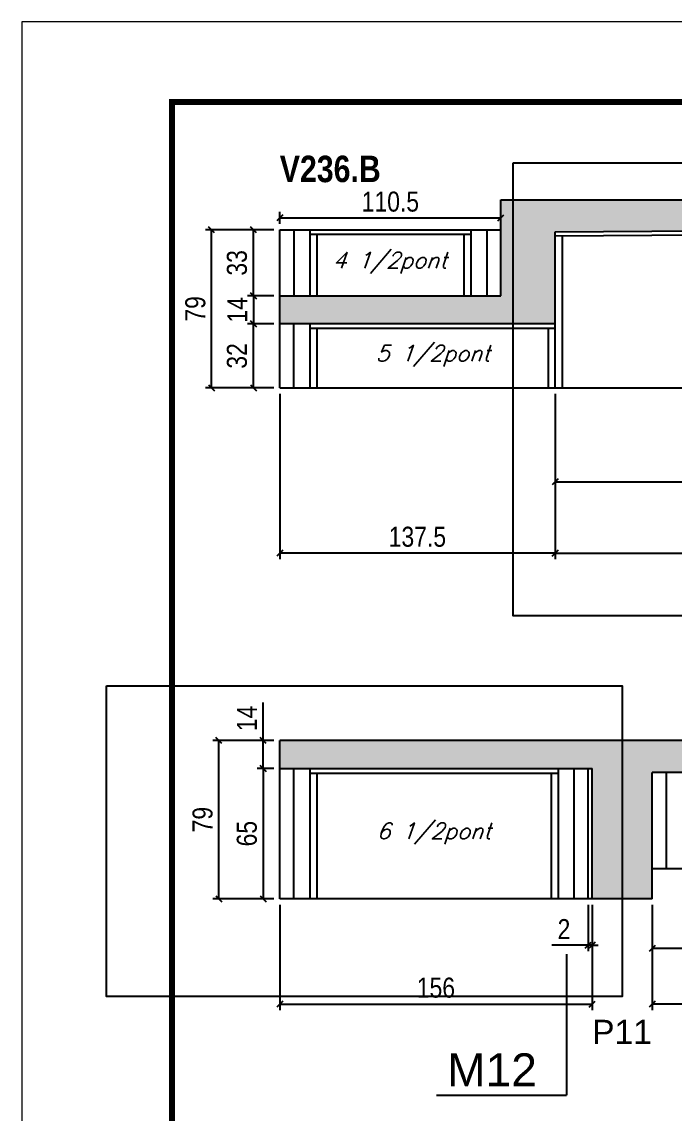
# Model space of a CAD drawing. Extents: x 2603 to 22413, y 1253 to 30260.
# Drawn here: x 5773 to 6099, y 16690 to 17235 of the extents above; entities that cross this region are included whole.
import ezdxf

# ---------------------------------------------------------------- set-up
doc = ezdxf.new("R2010")
doc.units = 0
doc.linetypes.add('DASHED', pattern=[0.75, 0.5, -0.25])
for name, color, linetype in [('5', 5, 'Continuous'), ('COTA', 241, 'Continuous'), ('NOMENCLATURA', 7, 'Continuous'), ('Painéis', 200, 'Continuous'), ('SARR_2.2x7', 40, 'Continuous'), ('SARR_3.5x7', 81, 'Continuous'), ('texto', 7, 'Continuous')]:
    doc.layers.add(name, color=color, linetype=linetype)
doc.layers.add('Folhas', color=255, linetype='Continuous', lineweight=9)
doc.layers.add('SARRAFO DE PRESSAO', color=251, linetype='DASHED', lineweight=9)
doc.styles.add('COTA TECNICA', font='techl___.ttf', dxfattribs={"height": 10})
doc.styles.add('COTA TECNICA-50', font='techl___.ttf', dxfattribs={"height": 9})
doc.styles.add('Romans', font='romans.shx')
doc.styles.get("Standard").update_dxf_attribs({"font": 'arial.ttf'})
doc.styles.add('TECNICA', font='techb___.ttf', dxfattribs={"height": 10})
doc.dimstyles.new('COTA PAINEL-50', dxfattribs={"dimtxt": 9, "dimasz": 3, "dimexe": 3, "dimexo": 3, "dimgap": 3, "dimtad": 1, "dimdec": 1, "dimzin": 12, "dimdsep": 46, "dimtxsty": 'COTA TECNICA-50', "dimblk1": 'OBLIQUE', "dimblk2": 'OBLIQUE', "dimsah": 1, "dimcen": 0.9, "dimclrd": 4, "dimclre": 4, "dimclrt": 240, "dimadec": 1, "dimazin": 3, "dimtfac": 1, "dimtdec": 1, "dimtmove": 0, "dimatfit": 3, "dimfxl": 1, "dimtolj": 1, "dimtzin": 12, "dimarcsym": 0})
doc.dimstyles.new('PAINEL', dxfattribs={"dimtxt": 10, "dimasz": 3, "dimexe": 3, "dimexo": 3, "dimgap": 3, "dimtad": 1, "dimdec": 1, "dimzin": 12, "dimdsep": 46, "dimtxsty": 'COTA TECNICA', "dimblk1": 'OBLIQUE', "dimblk2": 'OBLIQUE', "dimsah": 1, "dimcen": 0.9, "dimclrd": 4, "dimclre": 4, "dimclrt": 240, "dimadec": 1, "dimazin": 3, "dimtfac": 1, "dimtdec": 1, "dimtmove": 0, "dimatfit": 3, "dimfxl": 1, "dimtolj": 1, "dimtzin": 12, "dimarcsym": 0})

# ---------------------------------------------------------------- blocks, each defined once
blk = doc.blocks.new('9999999999')
at = {"layer": 'Folhas'}
blk.add_lwpolyline([(98138.98, 34190.21), (99623.98, 34190.21), (99623.98, 35240.21), (98138.98, 35240.21)], close=True, dxfattribs=at)
at = {"layer": 'Folhas', "color": 30, "const_width": 3}
blk.add_lwpolyline([(98213.98, 34230.21), (99583.98, 34230.21), (99583.98, 35200.21), (98213.98, 35200.21)], close=True, dxfattribs=at)
blk = doc.blocks.new('_Oblique')
at = {"color": 0, "linetype": 'ByBlock', "lineweight": -2}
blk.add_line((-0.5, -0.5), (0.5, 0.5), dxfattribs=at)
blk = doc.blocks.new('*D2051')
at = {"layer": 'COTA', "color": 4, "linetype": 'ByBlock', "lineweight": -2, "transparency": 16777216}
for p, q in [((5901.8, 17048.9), (5901.8, 16966.27)), ((6039.3, 17048.9), (6039.3, 16966.27)), ((6039.3, 16969.27), (5901.8, 16969.27))]:
    blk.add_line(p, q, dxfattribs=at)
at = {"layer": 'Defpoints', "color": 0, "linetype": 'ByBlock', "transparency": 16777216}
for p in [(5901.8, 17051.9), (6039.3, 17051.9), (5901.8, 16969.27)]:
    blk.add_point(p, dxfattribs=at)
at = {"layer": 'COTA', "color": 4, "linetype": 'ByBlock', "lineweight": -2, "transparency": 16777216, "xscale": 3, "yscale": 3, "zscale": 3, "rotation": 180}
blk.add_blockref('_Oblique', (5901.8, 16969.27), dxfattribs=at)
at = {"layer": 'COTA', "color": 4, "linetype": 'ByBlock', "lineweight": -2, "transparency": 16777216, "xscale": 3, "yscale": 3, "zscale": 3}
blk.add_blockref('_Oblique', (6039.3, 16969.27), dxfattribs=at)
at = {"layer": 'COTA', "color": 240, "linetype": 'ByBlock', "transparency": 16777216, "insert": (5970.55, 16977.49), "char_height": 10, "attachment_point": 5, "style": 'COTA TECNICA'}
blk.add_mtext('\\A1;137.5', dxfattribs=at)
blk = doc.blocks.new('*D2052')
at = {"layer": 'COTA', "color": 4, "linetype": 'ByBlock', "lineweight": -2, "transparency": 16777216}
for p, q in [((6039.3, 17048.9), (6039.3, 16966.27)), ((6321.8, 17048.9), (6321.8, 16966.27)), ((6039.3, 16969.27), (6321.8, 16969.27))]:
    blk.add_line(p, q, dxfattribs=at)
at = {"layer": 'Defpoints', "color": 0, "linetype": 'ByBlock', "transparency": 16777216}
for p in [(6039.3, 17051.9), (6321.8, 17051.9), (6321.8, 16969.27)]:
    blk.add_point(p, dxfattribs=at)
at = {"layer": 'COTA', "color": 4, "linetype": 'ByBlock', "lineweight": -2, "transparency": 16777216, "xscale": 3, "yscale": 3, "zscale": 3, "rotation": 180}
blk.add_blockref('_Oblique', (6039.3, 16969.27), dxfattribs=at)
at = {"layer": 'COTA', "color": 4, "linetype": 'ByBlock', "lineweight": -2, "transparency": 16777216, "xscale": 3, "yscale": 3, "zscale": 3}
blk.add_blockref('_Oblique', (6321.8, 16969.27), dxfattribs=at)
at = {"layer": 'COTA', "color": 240, "linetype": 'ByBlock', "transparency": 16777216, "insert": (6180.55, 16977.4), "char_height": 10, "attachment_point": 5, "style": 'COTA TECNICA'}
blk.add_mtext('\\A1;282.5', dxfattribs=at)
blk = doc.blocks.new('*D2023')
at = {"layer": 'COTA', "color": 4, "linetype": 'ByBlock', "lineweight": -2, "transparency": 16777216}
for p, q in [((5898.8, 17083.9), (5885.67, 17083.9)), ((5888.67, 17051.9), (5888.67, 17083.9)), ((5898.8, 17051.9), (5885.67, 17051.9))]:
    blk.add_line(p, q, dxfattribs=at)
at = {"layer": 'Defpoints', "color": 0, "linetype": 'ByBlock', "transparency": 16777216}
for p in [(5888.67, 17083.9), (5901.8, 17083.9), (5901.8, 17051.9)]:
    blk.add_point(p, dxfattribs=at)
at = {"layer": 'COTA', "color": 4, "linetype": 'ByBlock', "lineweight": -2, "transparency": 16777216, "xscale": 3, "yscale": 3, "zscale": 3}
for p, rotation in [((5888.67, 17083.9), 90), ((5888.67, 17051.9), 270)]:
    blk.add_blockref('_Oblique', p, dxfattribs=dict(at, rotation=rotation))
at = {"layer": 'COTA', "color": 240, "linetype": 'ByBlock', "transparency": 16777216, "insert": (5880.45, 17067.9), "char_height": 10, "attachment_point": 5, "rotation": 90, "style": 'COTA TECNICA'}
blk.add_mtext('\\A1;32', dxfattribs=at)
blk = doc.blocks.new('*D2024')
at = {"layer": 'COTA', "color": 4, "linetype": 'ByBlock', "lineweight": -2, "transparency": 16777216}
for p, q in [((5898.8, 17097.9), (5885.67, 17097.9)), ((5888.67, 17097.9), (5888.67, 17083.9)), ((5898.8, 17083.9), (5885.67, 17083.9))]:
    blk.add_line(p, q, dxfattribs=at)
at = {"layer": 'Defpoints', "color": 0, "linetype": 'ByBlock', "transparency": 16777216}
for p in [(5901.8, 17097.9), (5888.67, 17083.9), (5901.8, 17083.9)]:
    blk.add_point(p, dxfattribs=at)
at = {"layer": 'COTA', "color": 4, "linetype": 'ByBlock', "lineweight": -2, "transparency": 16777216, "xscale": 3, "yscale": 3, "zscale": 3}
for p, rotation in [((5888.67, 17097.9), 90), ((5888.67, 17083.9), 270)]:
    blk.add_blockref('_Oblique', p, dxfattribs=dict(at, rotation=rotation))
at = {"layer": 'COTA', "color": 240, "linetype": 'ByBlock', "transparency": 16777216, "insert": (5880.6, 17090.9), "char_height": 10, "attachment_point": 5, "rotation": 90, "style": 'COTA TECNICA'}
blk.add_mtext('\\A1;14', dxfattribs=at)
blk = doc.blocks.new('*D2025')
at = {"layer": 'COTA', "color": 4, "linetype": 'ByBlock', "lineweight": -2, "transparency": 16777216}
for p, q in [((5898.8, 17130.9), (5885.67, 17130.9)), ((5888.67, 17097.9), (5888.67, 17130.9)), ((5898.8, 17097.9), (5885.67, 17097.9))]:
    blk.add_line(p, q, dxfattribs=at)
at = {"layer": 'Defpoints', "color": 0, "linetype": 'ByBlock', "transparency": 16777216}
for p in [(5888.67, 17130.9), (5901.8, 17130.9), (5901.8, 17097.9)]:
    blk.add_point(p, dxfattribs=at)
at = {"layer": 'COTA', "color": 4, "linetype": 'ByBlock', "lineweight": -2, "transparency": 16777216, "xscale": 3, "yscale": 3, "zscale": 3}
for p, rotation in [((5888.67, 17130.9), 90), ((5888.67, 17097.9), 270)]:
    blk.add_blockref('_Oblique', p, dxfattribs=dict(at, rotation=rotation))
at = {"layer": 'COTA', "color": 240, "linetype": 'ByBlock', "transparency": 16777216, "insert": (5880.45, 17114.4), "char_height": 10, "attachment_point": 5, "rotation": 90, "style": 'COTA TECNICA'}
blk.add_mtext('\\A1;33', dxfattribs=at)
blk = doc.blocks.new('*D2026')
at = {"layer": 'COTA', "color": 4, "linetype": 'ByBlock', "lineweight": -2, "transparency": 16777216}
for p, q in [((5898.8, 17130.9), (5864.77, 17130.9)), ((5867.77, 17051.9), (5867.77, 17130.9)), ((5898.8, 17051.9), (5864.77, 17051.9))]:
    blk.add_line(p, q, dxfattribs=at)
at = {"layer": 'Defpoints', "color": 0, "linetype": 'ByBlock', "transparency": 16777216}
for p in [(5867.77, 17130.9), (5901.8, 17130.9), (5901.8, 17051.9)]:
    blk.add_point(p, dxfattribs=at)
at = {"layer": 'COTA', "color": 4, "linetype": 'ByBlock', "lineweight": -2, "transparency": 16777216, "xscale": 3, "yscale": 3, "zscale": 3}
for p, rotation in [((5867.77, 17130.9), 90), ((5867.77, 17051.9), 270)]:
    blk.add_blockref('_Oblique', p, dxfattribs=dict(at, rotation=rotation))
at = {"layer": 'COTA', "color": 240, "linetype": 'ByBlock', "transparency": 16777216, "insert": (5859.67, 17091.4), "char_height": 10, "attachment_point": 5, "rotation": 90, "style": 'COTA TECNICA'}
blk.add_mtext('\\A1;79', dxfattribs=at)
blk = doc.blocks.new('*D2027')
at = {"layer": 'COTA', "color": 4, "linetype": 'ByBlock', "lineweight": -2, "transparency": 16777216}
for p, q in [((5901.8, 17133.9), (5901.8, 17139.84)), ((5901.8, 17136.84), (6012.3, 17136.84)), ((6012.3, 17133.9), (6012.3, 17139.84))]:
    blk.add_line(p, q, dxfattribs=at)
at = {"layer": 'Defpoints', "color": 0, "linetype": 'ByBlock', "transparency": 16777216}
for p in [(6012.3, 17136.84), (5901.8, 17130.9), (6012.3, 17130.9)]:
    blk.add_point(p, dxfattribs=at)
at = {"layer": 'COTA', "color": 4, "linetype": 'ByBlock', "lineweight": -2, "transparency": 16777216, "xscale": 3, "yscale": 3, "zscale": 3, "rotation": 180}
blk.add_blockref('_Oblique', (5901.8, 17136.84), dxfattribs=at)
at = {"layer": 'COTA', "color": 4, "linetype": 'ByBlock', "lineweight": -2, "transparency": 16777216, "xscale": 3, "yscale": 3, "zscale": 3}
blk.add_blockref('_Oblique', (6012.3, 17136.84), dxfattribs=at)
at = {"layer": 'COTA', "color": 240, "linetype": 'ByBlock', "transparency": 16777216, "insert": (5957.05, 17144.95), "char_height": 10, "attachment_point": 5, "style": 'COTA TECNICA'}
blk.add_mtext('\\A1;110.5', dxfattribs=at)
blk = doc.blocks.new('*D2003')
at = {"layer": 'COTA', "color": 4, "linetype": 'ByBlock', "lineweight": -2, "transparency": 16777216}
for p, q in [((6039.3, 17048.9), (6039.3, 17002)), ((6283.3, 17048.9), (6283.3, 17002)), ((6039.3, 17005), (6283.3, 17005))]:
    blk.add_line(p, q, dxfattribs=at)
at = {"layer": 'Defpoints', "color": 0, "linetype": 'ByBlock', "transparency": 16777216}
for p in [(6039.3, 17051.9), (6283.3, 17051.9), (6283.3, 17005)]:
    blk.add_point(p, dxfattribs=at)
at = {"layer": 'COTA', "color": 4, "linetype": 'ByBlock', "lineweight": -2, "transparency": 16777216, "xscale": 3, "yscale": 3, "zscale": 3, "rotation": 180}
blk.add_blockref('_Oblique', (6039.3, 17005), dxfattribs=at)
at = {"layer": 'COTA', "color": 4, "linetype": 'ByBlock', "lineweight": -2, "transparency": 16777216, "xscale": 3, "yscale": 3, "zscale": 3}
blk.add_blockref('_Oblique', (6283.3, 17005), dxfattribs=at)
at = {"layer": 'COTA', "color": 240, "linetype": 'ByBlock', "transparency": 16777216, "insert": (6161.3, 17013.07), "char_height": 10, "attachment_point": 5, "style": 'COTA TECNICA'}
blk.add_mtext('\\A1;244', dxfattribs=at)
blk = doc.blocks.new('*D359')
at = {"layer": 'COTA', "color": 4, "linetype": 'ByBlock', "lineweight": -2, "transparency": 16777216}
for p, q in [((6378.3, 16808.69), (6378.3, 16741.06)), ((6087.8, 16793.69), (6087.8, 16741.06)), ((6378.3, 16744.06), (6087.8, 16744.06))]:
    blk.add_line(p, q, dxfattribs=at)
at = {"layer": 'Defpoints', "color": 0, "linetype": 'ByBlock', "transparency": 16777216}
for p in [(6378.3, 16811.69), (6087.8, 16796.69), (6087.8, 16744.06)]:
    blk.add_point(p, dxfattribs=at)
at = {"layer": 'COTA', "color": 4, "linetype": 'ByBlock', "lineweight": -2, "transparency": 16777216, "xscale": 3, "yscale": 3, "zscale": 3, "rotation": 180}
blk.add_blockref('_Oblique', (6087.8, 16744.06), dxfattribs=at)
at = {"layer": 'COTA', "color": 4, "linetype": 'ByBlock', "lineweight": -2, "transparency": 16777216, "xscale": 3, "yscale": 3, "zscale": 3}
blk.add_blockref('_Oblique', (6378.3, 16744.06), dxfattribs=at)
at = {"layer": 'COTA', "color": 240, "linetype": 'ByBlock', "transparency": 16777216, "insert": (6233.05, 16751.69), "char_height": 9, "attachment_point": 5, "style": 'COTA TECNICA-50'}
blk.add_mtext('\\A1;290.5', dxfattribs=at)
blk = doc.blocks.new('*D2014')
at = {"layer": 'COTA', "color": 4, "linetype": 'ByBlock', "lineweight": -2, "transparency": 16777216}
for p, q in [((6331.8, 16808.69), (6331.8, 16768.76)), ((6087.8, 16793.69), (6087.8, 16768.76)), ((6331.8, 16771.76), (6087.8, 16771.76))]:
    blk.add_line(p, q, dxfattribs=at)
at = {"layer": 'Defpoints', "color": 0, "linetype": 'ByBlock', "transparency": 16777216}
for p in [(6331.8, 16811.69), (6087.8, 16796.69), (6087.8, 16771.76)]:
    blk.add_point(p, dxfattribs=at)
at = {"layer": 'COTA', "color": 4, "linetype": 'ByBlock', "lineweight": -2, "transparency": 16777216, "xscale": 3, "yscale": 3, "zscale": 3, "rotation": 180}
blk.add_blockref('_Oblique', (6087.8, 16771.76), dxfattribs=at)
at = {"layer": 'COTA', "color": 4, "linetype": 'ByBlock', "lineweight": -2, "transparency": 16777216, "xscale": 3, "yscale": 3, "zscale": 3}
blk.add_blockref('_Oblique', (6331.8, 16771.76), dxfattribs=at)
at = {"layer": 'COTA', "color": 240, "linetype": 'ByBlock', "transparency": 16777216, "insert": (6209.8, 16779.83), "char_height": 10, "attachment_point": 5, "style": 'COTA TECNICA'}
blk.add_mtext('\\A1;244', dxfattribs=at)
blk = doc.blocks.new('*D2015')
at = {"layer": 'COTA', "color": 4, "linetype": 'ByBlock', "lineweight": -2, "transparency": 16777216}
for p, q in [((5901.8, 16793.69), (5901.8, 16741.06)), ((6057.8, 16793.69), (6057.8, 16741.06)), ((5901.8, 16744.06), (6057.8, 16744.06))]:
    blk.add_line(p, q, dxfattribs=at)
at = {"layer": 'Defpoints', "color": 0, "linetype": 'ByBlock', "transparency": 16777216}
for p in [(5901.8, 16796.69), (6057.8, 16796.69), (6057.8, 16744.06)]:
    blk.add_point(p, dxfattribs=at)
at = {"layer": 'COTA', "color": 4, "linetype": 'ByBlock', "lineweight": -2, "transparency": 16777216, "xscale": 3, "yscale": 3, "zscale": 3, "rotation": 180}
blk.add_blockref('_Oblique', (5901.8, 16744.06), dxfattribs=at)
at = {"layer": 'COTA', "color": 4, "linetype": 'ByBlock', "lineweight": -2, "transparency": 16777216, "xscale": 3, "yscale": 3, "zscale": 3}
blk.add_blockref('_Oblique', (6057.8, 16744.06), dxfattribs=at)
at = {"layer": 'COTA', "color": 240, "linetype": 'ByBlock', "transparency": 16777216, "insert": (5979.8, 16752.17), "char_height": 10, "attachment_point": 5, "style": 'COTA TECNICA'}
blk.add_mtext('\\A1;156', dxfattribs=at)
blk = doc.blocks.new('*D2016')
at = {"layer": 'COTA', "color": 4, "linetype": 'ByBlock', "lineweight": -2, "transparency": 16777216}
for p, q in [((6055.8, 16793.69), (6055.8, 16770.49)), ((6057.8, 16793.69), (6057.8, 16770.49)), ((6055.8, 16773.49), (6037.69, 16773.49)), ((6057.8, 16773.49), (6055.8, 16773.49)), ((6057.8, 16773.49), (6060.8, 16773.49))]:
    blk.add_line(p, q, dxfattribs=at)
at = {"layer": 'Defpoints', "color": 0, "linetype": 'ByBlock', "transparency": 16777216}
for p in [(6055.8, 16796.69), (6057.8, 16796.69), (6055.8, 16773.49)]:
    blk.add_point(p, dxfattribs=at)
at = {"layer": 'COTA', "color": 4, "linetype": 'ByBlock', "lineweight": -2, "transparency": 16777216, "xscale": 3, "yscale": 3, "zscale": 3}
blk.add_blockref('_Oblique', (6055.8, 16773.49), dxfattribs=at)
at = {"layer": 'COTA', "color": 4, "linetype": 'ByBlock', "lineweight": -2, "transparency": 16777216, "xscale": 3, "yscale": 3, "zscale": 3, "rotation": 180}
blk.add_blockref('_Oblique', (6057.8, 16773.49), dxfattribs=at)
at = {"layer": 'COTA', "color": 240, "linetype": 'ByBlock', "transparency": 16777216, "insert": (6043.74, 16781.49), "char_height": 10, "attachment_point": 5, "style": 'COTA TECNICA'}
blk.add_mtext('\\A1;2', dxfattribs=at)
blk = doc.blocks.new('*D2017')
at = {"layer": 'COTA', "color": 4, "linetype": 'ByBlock', "lineweight": -2, "transparency": 16777216}
for p, q in [((5898.8, 16861.69), (5890.5, 16861.69)), ((5893.5, 16861.69), (5893.5, 16796.69)), ((5898.8, 16796.69), (5890.5, 16796.69))]:
    blk.add_line(p, q, dxfattribs=at)
at = {"layer": 'Defpoints', "color": 0, "linetype": 'ByBlock', "transparency": 16777216}
for p in [(5901.8, 16861.69), (5893.5, 16796.69), (5901.8, 16796.69)]:
    blk.add_point(p, dxfattribs=at)
at = {"layer": 'COTA', "color": 4, "linetype": 'ByBlock', "lineweight": -2, "transparency": 16777216, "xscale": 3, "yscale": 3, "zscale": 3}
for p, rotation in [((5893.5, 16861.69), 90), ((5893.5, 16796.69), 270)]:
    blk.add_blockref('_Oblique', p, dxfattribs=dict(at, rotation=rotation))
at = {"layer": 'COTA', "color": 240, "linetype": 'ByBlock', "transparency": 16777216, "insert": (5885.39, 16829.19), "char_height": 10, "attachment_point": 5, "rotation": 90, "style": 'COTA TECNICA'}
blk.add_mtext('\\A1;65', dxfattribs=at)
blk = doc.blocks.new('*D2018')
at = {"layer": 'COTA', "color": 4, "linetype": 'ByBlock', "lineweight": -2, "transparency": 16777216}
for p, q in [((5893.5, 16875.69), (5893.5, 16894.8)), ((5898.8, 16875.69), (5890.5, 16875.69)), ((5893.5, 16861.69), (5893.5, 16875.69)), ((5898.8, 16861.69), (5890.5, 16861.69))]:
    blk.add_line(p, q, dxfattribs=at)
at = {"layer": 'Defpoints', "color": 0, "linetype": 'ByBlock', "transparency": 16777216}
for p in [(5893.5, 16875.69), (5901.8, 16875.69), (5901.8, 16861.69)]:
    blk.add_point(p, dxfattribs=at)
at = {"layer": 'COTA', "color": 4, "linetype": 'ByBlock', "lineweight": -2, "transparency": 16777216, "xscale": 3, "yscale": 3, "zscale": 3}
for p, rotation in [((5893.5, 16875.69), 90), ((5893.5, 16861.69), 270)]:
    blk.add_blockref('_Oblique', p, dxfattribs=dict(at, rotation=rotation))
at = {"layer": 'COTA', "color": 240, "linetype": 'ByBlock', "transparency": 16777216, "insert": (5885.42, 16886.75), "char_height": 10, "attachment_point": 5, "rotation": 90, "style": 'COTA TECNICA'}
blk.add_mtext('\\A1;14', dxfattribs=at)
blk = doc.blocks.new('*D2019')
at = {"layer": 'COTA', "color": 4, "linetype": 'ByBlock', "lineweight": -2, "transparency": 16777216}
for p, q in [((5898.8, 16875.69), (5868.38, 16875.69)), ((5871.38, 16796.69), (5871.38, 16875.69)), ((5898.8, 16796.69), (5868.38, 16796.69))]:
    blk.add_line(p, q, dxfattribs=at)
at = {"layer": 'Defpoints', "color": 0, "linetype": 'ByBlock', "transparency": 16777216}
for p in [(5871.38, 16875.69), (5901.8, 16875.69), (5901.8, 16796.69)]:
    blk.add_point(p, dxfattribs=at)
at = {"layer": 'COTA', "color": 4, "linetype": 'ByBlock', "lineweight": -2, "transparency": 16777216, "xscale": 3, "yscale": 3, "zscale": 3}
for p, rotation in [((5871.38, 16875.69), 90), ((5871.38, 16796.69), 270)]:
    blk.add_blockref('_Oblique', p, dxfattribs=dict(at, rotation=rotation))
at = {"layer": 'COTA', "color": 240, "linetype": 'ByBlock', "transparency": 16777216, "insert": (5863.28, 16836.19), "char_height": 10, "attachment_point": 5, "rotation": 90, "style": 'COTA TECNICA'}
blk.add_mtext('\\A1;79', dxfattribs=at)

msp = doc.modelspace()

# ---------------------------------------------------------------- hatches: boundary and pattern name
at = {"layer": 'COTA', "linetype": 'ByBlock'}
h = msp.add_hatch(dxfattribs=at)
h.set_pattern_fill('AR-CONC', color=256, scale=0.03)
h.set_pattern_definition([(50, (-126456.1945, -5371.0305), (5.46554007, -0.47817257), [0.5715, -6.2865]), (355, (-126456.1945, -5371.0305), (-1.05730264, 5.73170536), [0.4572, -5.02921753]), (100.4514447, (-126455.739, -5371.0704), (4.40823741, 5.25353256), [0.48570026, -5.34270734]), (46.1842, (-126456.1945, -5369.5065), (8.13237123, -1.26126984), [0.85725, -9.42975]), (96.6355576, (-126455.517, -5369.612), (7.122124, 7.42278374), [0.7285507, -8.01406824]), (351.184151, (-126456.1945, -5369.5065), (7.122124, 7.42278374), [0.685799, -7.54379196]), (21, (-126455.4325, -5369.8875), (4.54843174, -3.06795595), [0.5715, -6.2865]), (326, (-126455.4325, -5369.8875), (1.85406085, 5.52563898), [0.4572, -5.0292]), (71.451445, (-126455.0535, -5370.143), (6.40249258, 2.45768307), [0.48570026, -5.34269813]), (37.5, (-126456.1945, -5371.0305), (0.092658098, 2.536651166), [0, -4.96824, 0, -5.1054, 0, -5.04825]), (7.5, (-126456.1945, -5371.0305), (2.004589875, 3.005417245), [0, -2.91084, 0, -4.85394, 0, -1.92405]), (327.5, (-126457.8938, -5371.0305), (4.067717855, -0.17186232), [0, -1.905, 0, -5.9436, 0, -7.8867]), (317.5, (-126458.6558, -5371.0305), (4.44387544, 0.76279473), [0, -2.4765, 0, -3.94716, 0, -5.6007])])
h.paths.add_polyline_path([(6480.3, 17051.9), (6480.3, 17021.9), (6510.3, 17021.9), (6510.3, 17114.9), (6898.8, 17114.9), (6898.8, 17086.9), (7104.8, 17086.9), (7104.8, 17100.9), (6925.8, 17100.9), (6925.8, 17130.9), (6510.3, 17130.9), (6510.3, 17145.9), (6480.3, 17145.9), (6480.3, 17120.9), (6354.8, 17120.9), (6354.8, 17145.9), (6012.3, 17145.9), (6012.3, 17130.9), (6012.3, 17097.9), (5901.8, 17097.9), (5901.8, 17083.9), (6039.3, 17083.9), (6039.3, 17129.9), (6321.8, 17131.9), (6321.8, 17104.9), (6480.3, 17104.9)])
h = msp.add_hatch(dxfattribs=at)
h.set_pattern_fill('AR-CONC', color=256, scale=0.03)
h.set_pattern_definition([(50, (-126418.0314, -5371.0305), (5.46554007, -0.47817257), [0.5715, -6.2865]), (355, (-126418.0314, -5371.0305), (-1.05730264, 5.73170536), [0.4572, -5.02921753]), (100.4514447, (-126417.576, -5371.0704), (4.40823741, 5.25353256), [0.48570026, -5.34270734]), (46.1842, (-126418.0314, -5369.5065), (8.13237123, -1.26126984), [0.85725, -9.42975]), (96.6355576, (-126417.354, -5369.612), (7.122124, 7.42278374), [0.7285507, -8.01406824]), (351.184151, (-126418.031, -5369.5065), (7.122124, 7.42278374), [0.685799, -7.54379196]), (21, (-126417.2694, -5369.8875), (4.54843174, -3.06795595), [0.5715, -6.2865]), (326, (-126417.2694, -5369.8875), (1.85406085, 5.52563898), [0.4572, -5.0292]), (71.451445, (-126416.8904, -5370.143), (6.40249258, 2.45768307), [0.48570026, -5.34269813]), (37.5, (-126418.0314, -5371.0305), (0.092658098, 2.536651166), [0, -4.96824, 0, -5.1054, 0, -5.04825]), (7.5, (-126418.0314, -5371.0305), (2.004589875, 3.005417245), [0, -2.91084, 0, -4.85394, 0, -1.92405]), (327.5, (-126419.7307, -5371.0305), (4.067717855, -0.17186232), [0, -1.905, 0, -5.9436, 0, -7.8867]), (317.5, (-126420.4927, -5371.0305), (4.44387544, 0.76279473), [0, -2.4765, 0, -3.94716, 0, -5.6007])])
h.paths.add_polyline_path([(6087.8, 16859.69), (6624.3, 16859.69), (6624.3, 16875.69), (5901.8, 16875.69), (5901.8, 16861.69), (6057.8, 16861.69), (6057.8, 16796.69), (6087.8, 16796.69), (6087.8, 16811.69)])

# ---------------------------------------------------------------- linework, layer by layer
for p, q in [((6012.3, 17130.9), (6012.3, 17145.9)), ((6012.3, 17145.9), (6354.8, 17145.9)), ((5901.8, 17083.9), (5901.8, 17097.9)), ((6624.3, 16875.69), (5901.8, 16875.69)), ((5901.8, 16861.69), (5901.8, 16875.69)), ((6087.8, 16796.69), (6087.8, 16811.69)), ((6087.8, 16796.69), (6057.8, 16796.69))]:
    msp.add_line(p, q, dxfattribs=at)
at = {"layer": 'COTA'}
for points in [[(6018.41, 17164.44), (6354.72, 17164.44), (6354.72, 16938.08), (6018.41, 16938.08)], [(5815.29, 16903.12), (6072.81, 16903.12), (6072.81, 16747.8), (5815.29, 16747.8)]]:
    msp.add_lwpolyline(points, close=True, dxfattribs=at)
at = {"layer": 'NOMENCLATURA', "linetype": 'Continuous'}
for p in [(6044.98, 16769.03), (5980.12, 16698.48)]:
    msp.add_line(p, (6044.98, 16698.48), dxfattribs=at)
at = {"layer": 'Painéis', "linetype": 'Continuous'}
for p, q in [((5901.8, 17130.9), (6012.3, 17130.9)), ((5901.8, 17097.9), (5901.8, 17130.9)), ((6012.3, 17097.9), (6012.3, 17130.9)), ((6039.3, 17129.9), (6321.8, 17131.9)), ((6039.3, 17051.9), (6039.3, 17129.9)), ((5901.8, 17097.9), (6012.3, 17097.9)), ((6039.3, 17083.9), (5901.8, 17083.9)), ((5901.8, 17051.9), (5901.8, 17083.9)), ((5901.8, 17051.9), (6039.3, 17051.9)), ((6039.3, 17051.9), (6480.3, 17051.9)), ((5901.8, 16861.69), (6057.8, 16861.69)), ((5901.8, 16796.69), (5901.8, 16861.69)), ((6055.8, 16796.69), (6055.8, 16861.69)), ((6057.8, 16796.69), (6057.8, 16861.69)), ((6624.3, 16859.69), (6087.8, 16859.69)), ((6087.8, 16811.69), (6087.8, 16859.69)), ((6087.8, 16811.69), (6624.3, 16811.69)), ((6057.8, 16796.69), (5901.8, 16796.69))]:
    msp.add_line(p, q, dxfattribs=at)
at = {"layer": 'SARR_2.2x7', "linetype": 'Continuous'}
for p, q in [((5908.8, 17130.9), (5908.8, 17097.9)), ((6005.3, 17130.9), (6005.3, 17097.9)), ((6321.8, 17129.7), (6039.3, 17127.7)), ((5916.8, 17128.7), (5997.3, 17128.7)), ((5908.8, 17051.9), (5908.8, 17083.9)), ((5916.8, 17081.7), (6039.3, 17081.7)), ((5908.8, 16796.69), (5908.8, 16861.69)), ((5916.8, 16859.49), (6040.8, 16859.49)), ((6048.8, 16796.69), (6048.8, 16861.69)), ((6094.8, 16859.69), (6094.8, 16811.69))]:
    msp.add_line(p, q, dxfattribs=at)
at = {"layer": 'SARR_3.5x7'}
for p, q in [((5916.8, 17130.9), (5916.8, 17097.9)), ((5997.3, 17130.9), (5997.3, 17097.9)), ((5920.3, 17128.7), (5920.3, 17097.9)), ((5993.8, 17128.7), (5993.8, 17097.9)), ((6042.8, 17127.7), (6042.8, 17051.9)), ((5916.8, 17083.9), (5916.8, 17051.9)), ((5920.3, 17081.7), (5920.3, 17051.9)), ((6035.8, 17081.7), (6035.8, 17051.9)), ((5916.8, 16861.69), (5916.8, 16796.69)), ((5920.3, 16859.49), (5920.3, 16796.69)), ((6037.3, 16859.49), (6037.3, 16796.69)), ((6040.8, 16861.69), (6040.8, 16796.69))]:
    msp.add_line(p, q, dxfattribs=at)

# ---------------------------------------------------------------- block references
at = {"layer": 'SARRAFO DE PRESSAO', "color": 6, "linetype": 'ByBlock'}
msp.add_blockref('9999999999', (-92366.01, -18005.36), dxfattribs=at)

# ---------------------------------------------------------------- texts
at = {"layer": '5', "linetype": 'Continuous'}
msp.add_text('P11', height=12, rotation=0, dxfattribs=at).set_placement((6057.84, 16724.16))
at = {"layer": 'NOMENCLATURA', "style": 'TECNICA'}
msp.add_text('V236.B', height=13.2, dxfattribs=at).set_placement((5901.8, 17154.76))
at = {"layer": 'NOMENCLATURA', "linetype": 'Continuous'}
msp.add_text('M12', height=16.5, dxfattribs=at).set_placement((5985.41, 16702.91))
at = {"layer": 'texto', "color": 2, "char_height": 8, "attachment_point": 5, "style": 'Romans'}
for s, insert in [('{\\Q19;\\C256;4 1/2pont}', (5956.8, 17114.4)), ('{\\Q19;\\C256;5 1/2pont}', (5978.3, 17067.9)), ('{\\Q19;\\C256;6 1/2pont}', (5978.8, 16829.19))]:
    msp.add_mtext(s, dxfattribs=dict(at, insert=insert))

# ---------------------------------------------------------------- dimensions: what is measured, and where the dimension line sits
at = {"layer": 'COTA', "linetype": 'ByBlock'}
for base, p1, p2, picture, middle in [((6012.3, 17136.84), (5901.8, 17130.9), (6012.3, 17130.9), '*D2027', (5957.05, 17144.95)), ((5901.8, 16969.27), (6039.3, 17051.9), (5901.8, 17051.9), '*D2051', (5970.55, 16977.49)), ((6321.8, 16969.27), (6039.3, 17051.9), (6321.8, 17051.9), '*D2052', (6180.55, 16977.4)), ((6283.3, 17005), (6039.3, 17051.9), (6283.3, 17051.9), '*D2003', (6161.3, 17013.07))]:
    dim = msp.add_linear_dim(base=base, p1=p1, p2=p2, dimstyle='PAINEL', dxfattribs=at)
    dim.commit()
    dim.dimension.update_dxf_attribs({"geometry": picture, "text_midpoint": middle})
for base, p1, p2, angle, picture, middle in [((5867.77, 17130.9), (5901.8, 17051.9), (5901.8, 17130.9), 90, '*D2026', (5859.67, 17091.4)), ((5888.67, 17130.9), (5901.8, 17097.9), (5901.8, 17130.9), 90, '*D2025', (5880.45, 17114.4)), ((5888.67, 17083.9), (5901.8, 17051.9), (5901.8, 17083.9), 90, '*D2023', (5880.45, 17067.9)), ((5893.5, 16875.69), (5901.8, 16861.69), (5901.8, 16875.69), 90, '*D2018', (5885.42, 16886.75)), ((5871.38, 16875.69), (5901.8, 16796.69), (5901.8, 16875.69), 90, '*D2019', (5863.28, 16836.19)), ((5893.5, 16796.69), (5901.8, 16861.69), (5901.8, 16796.69), 90, '*D2017', (5885.39, 16829.19)), ((6057.8, 16744.06), (5901.8, 16796.69), (6057.8, 16796.69), 180, '*D2015', (5979.8, 16752.17)), ((6055.8, 16773.49), (6057.8, 16796.69), (6055.8, 16796.69), 180, '*D2016', (6043.74, 16781.49))]:
    dim = msp.add_linear_dim(base=base, p1=p1, p2=p2, angle=angle, dimstyle='PAINEL', dxfattribs=at)
    dim.commit()
    dim.dimension.update_dxf_attribs({"geometry": picture, "text_midpoint": middle})
dim = msp.add_linear_dim(base=(5888.67, 17083.9), p1=(5901.8, 17097.9), p2=(5901.8, 17083.9), angle=90, dimstyle='PAINEL', dxfattribs=at)
dim.commit()
dim.dimension.update_dxf_attribs({"geometry": '*D2024', "text_midpoint": (5888.67, 17090.9), "dimtype": 160})
dim = msp.add_linear_dim(base=(6087.8, 16744.06), p1=(6378.3, 16811.69), p2=(6087.8, 16796.69), dimstyle='COTA PAINEL-50', override={"dimarcsym": 1}, dxfattribs=at)
dim.commit()
dim.dimension.update_dxf_attribs({"geometry": '*D359', "text_midpoint": (6233.05, 16751.69)})
dim = msp.add_linear_dim(base=(6087.8, 16771.76), p1=(6331.8, 16811.69), p2=(6087.8, 16796.69), angle=180, dimstyle='PAINEL', override={"dimtmove": 1}, dxfattribs=at)
dim.commit()
dim.dimension.update_dxf_attribs({"geometry": '*D2014', "text_midpoint": (6209.8, 16779.83)})

doc.saveas('drawing.dxf')
